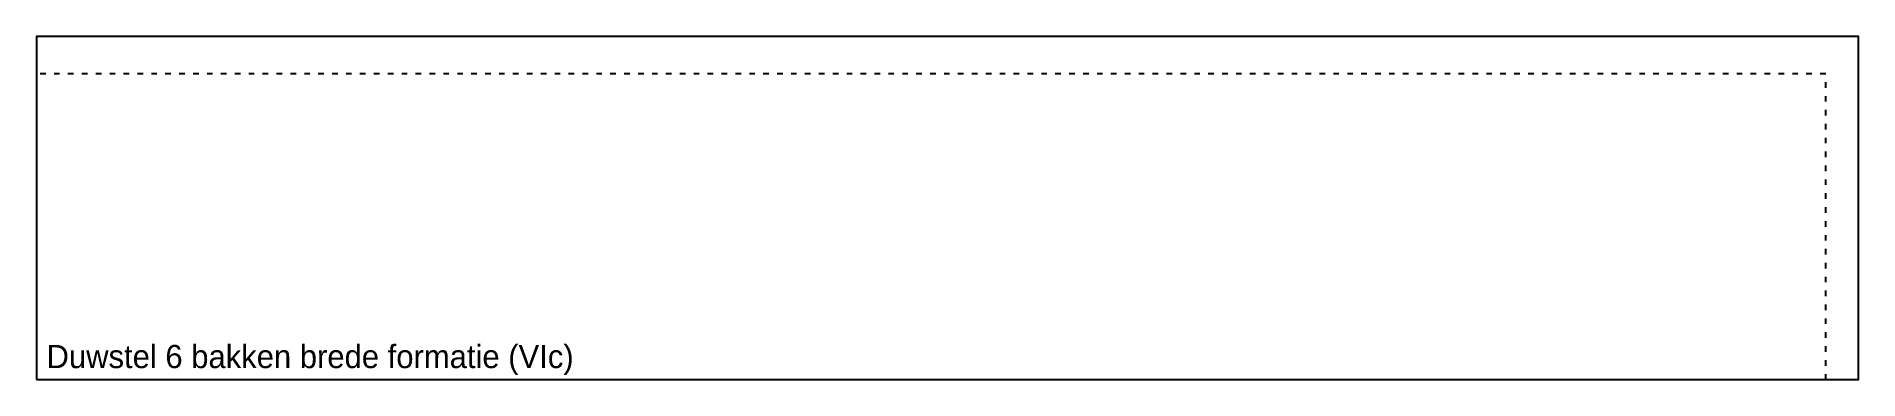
# Model space of a CAD drawing. Extents: x 0 to 197, y 0 to 37.
import ezdxf

# ---------------------------------------------------------------- set-up
doc = ezdxf.new("R2010")
doc.units = 0
doc.linetypes.add('ACAD_ISO03W100', pattern=[30, 12, -18])

msp = doc.modelspace()

# ---------------------------------------------------------------- linework, layer by layer
at = {"linetype": 'ACAD_ISO03W100', "ltscale": 0.05}
for p, q in [((193, 33), (0, 33)), ((193, 0), (193, 33))]:
    msp.add_line(p, q, dxfattribs=at)
msp.add_lwpolyline([(0, 0), (196.54, 0), (196.54, 37.03), (0, 37.03)], close=True)

# ---------------------------------------------------------------- texts
msp.add_text('Duwstel 6 bakken brede formatie (VIc)', height=2.5).set_placement((1.09, 1.24))

doc.saveas('drawing.dxf')
